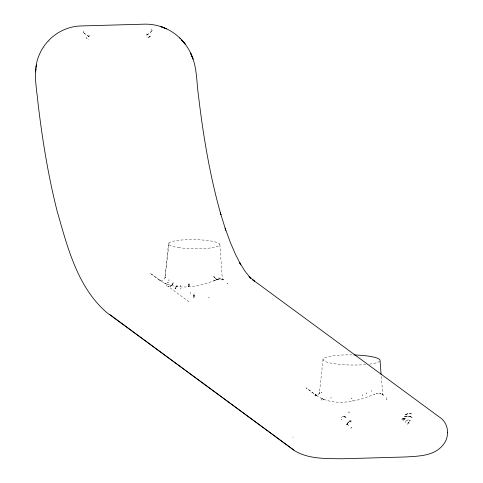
<?xml version="1.0" encoding="UTF-8"?>
<svg xmlns="http://www.w3.org/2000/svg" width="483" height="483" viewBox="0 0 483 483"><rect width="100%" height="100%" fill="white"/><g stroke="black" fill="none" stroke-linecap="round" stroke-linejoin="round"><path stroke-width="0.36" stroke-dasharray="2.42 1.81" d="M351.075 421.997L349.481 420.856L347.277 423.645L347.277 425.366L346.607 424.599L349.481 420.856L351.075 421.997L349.614 420.88M188.593 284.294L189.131 284.252L188.823 283.793C187.645 287.439 189.626 287.451 189.113 283.769L188.587 283.811L188.593 284.294L189.137 284.71L188.593 284.753L189.137 285.133L188.581 285.175L189.125 285.525L188.557 285.568L189.101 285.87L188.527 285.912L189.07 286.165L188.485 286.208L189.034 286.407L188.436 286.449L188.986 286.594L188.376 286.636L188.931 286.715M194.039 297.516L194.528 293.912L193.997 293.815L193.387 297.697L194.039 297.516L193.466 297.075L194.118 296.791L193.52 296.695L194.166 296.375L193.586 296.272L194.226 295.916L193.653 295.819L194.293 295.433L193.731 295.336L194.365 294.938L193.816 294.835L194.528 293.912M168.513 243.553L165.041 277.103L169.122 242.792M323.061 359.225L319.335 393.512L319.692 392.407L319.492 393.011M87.109 38.392L86.046 37.74L88.95 39.304M349.318 421.267L347.989 423.12M165.041 277.037C164.854 279.591 161.775 281.541 159.487 280.134L160.646 280.569M349.275 412.047L349.173 412.47L348.448 412.289L348.563 411.872L349.275 412.047L348.448 412.289M410.713 416.932L407.809 415.99L404.114 416.63L407.761 416.123L411.709 417.215L412.186 417.717C409.584 416.032 407.103 415.519 404.162 416.551M173.379 282.929L171.954 285.272L170.378 286.401L169.599 286.359L171.682 285.018L173.119 282.718L173.174 283.599L172.135 284.499L172.419 284.759L171.187 285.471L171.447 285.731L170.668 285.858L170.916 286.105L170.131 286.153L170.378 286.401M84.284 33.725L84.096 33.212L85.497 34.263L85.908 34.064L84.284 33.725L84.404 33.339M85.497 34.263L85.612 33.913M88.95 36.473L88.643 36.491L89.355 35.676L88.95 36.473L89.44 37.372L87.803 35.386M345.248 417.016L344.56 416.865L346.474 417.59L345.52 417.01M176.995 286.588L177.267 286.021L176.808 285.676L176.204 286.817L176.669 287.15L175.474 288.641L174.985 288.309L175.83 287.355L176.669 287.15L176.995 285.815L176.53 286.25L176.995 286.588L176.204 286.817M319.511 392.945L318.563 394.327L317.126 395.203L317.488 395.088L315.218 394.865L316.232 395.239L315.689 394.949C333.095 407.235 356.472 402.031 374.567 394.062L374.15 394.219L377.157 393.464L376.698 393.518L378.974 393.482L378.509 393.47L381.407 394.007L380.96 393.85L383.611 395.203L382.337 393.711L383.134 395.106L382.578 394.146M408.467 422.335L407.133 424.533L408.546 422.438L410.073 421.375L408.546 422.438M404.476 418.224L402.75 420.216L404.476 418.224L403.667 418.972M406.499 420.554L405.231 422.299L406.626 420.651L408.244 419.872L406.626 420.651M404.651 419.377L405.382 418.441L403.335 420.615L404.531 419.322M167.673 282.766L168.084 282.301L168.404 282.513L167.993 282.978L167.673 282.766L168.404 282.513M146.615 35.555L148.746 33.442L148.704 33.943L147.526 34.589L146.578 34.058L147.291 34.824L147.526 34.589M403.009 418.815L403.631 418.151L401.699 419.703L402.81 418.785M350.145 420.295L351.401 421.055M403.631 418.151L401.699 419.703M346.981 425.022L346.607 424.599L347.241 424.291L348.974 426.024L347.283 424.165M151.016 31.733L150.261 32.246L150.768 32.415L150.515 32.071L151.789 31.812L151.753 31.292L151.016 31.733L151.789 31.812L151.511 31.443M43.899 48.101L44.201 47.672M405.593 414.499L408.008 413.653L410.592 413.665L408.032 413.708L404.488 415.12L408.008 413.653L411.842 413.925L410.562 413.593M147.738 37.469L151.251 36.165L147.798 37.638L149.984 36.376M347.796 423.404L347.476 423.869M216.722 279.403L217.507 279.361C215.66 279.657 214.277 277.858 213.758 276.288L215.46 278.437L216.976 279.295L215.183 278.57L215.46 278.437L214.011 276.94L214.331 276.801M218.238 279.234L213.794 280.822L218.238 279.234C201.447 285.725 181.771 290.844 164.504 283.098L167.335 284.33L161.074 281.209L150.153 273.179L161.074 281.209M217.761 279.403L220.049 278.884L219.53 278.981L223.224 279.403M148.003 34.118L148.704 33.943L148.498 33.665M352.33 400.232L353.151 400.383M346.607 424.599L347.199 424.515M174.985 288.309L175.897 288.188L175.42 287.862L176.301 287.687L175.83 287.355M412.15 417.397L410.761 416.751M292.553 437.145L293.211 437.127M218.787 277.743L219.505 278.166M347.917 422.77L348.225 422.782M344.56 416.865L345.695 417.143M343.908 416.153L344.892 416.521L342.731 415.869L345.78 417.07M222.693 279.289L222.18 279.096L223.544 279.778L222.252 278.709L223.055 279.729L222.222 277.586L219.85 244.464M159.493 280.122L160.084 280.406M317.144 396.012L306.011 387.813L315.96 395.13M189.119 301.839L167.788 286.147L168.44 286.576L167.788 286.147L168.078 286.365M382.337 393.711L382.868 394.659L381.141 375.2M88.643 36.491L87.556 35.174L87.701 35.67M379.783 361.091A28.527 5.059 0.9 0 1 369.791 364.116M365.824 364.544A28.527 5.059 0.9 0 1 323.942 360.801A28.527 5.059 0.9 0 1 351.914 354.89M168.965 279.844L168.929 280.563L168.965 279.844M83.203 32.27L83.167 32.892L83.65 31.51L83.203 32.27M341.475 417.04L341.445 417.409L341.475 417.04M366.826 392.927L366.766 393.663L366.494 393.084L366.826 392.927M227.65 283.424L227.046 283.684L227.65 283.424M386.78 399.085L386.189 399.266L386.78 399.085M387.016 397.95L386.448 397.992L387.016 397.95M165.524 277.121L165.373 277.773L165.524 277.121M351.25 427.147L350.972 428.282L351.25 427.147M190.199 292.831L190.054 293.344L190.58 292.927L190.199 292.831M222.053 279.319L222.138 280.007L222.053 279.319M321.696 392.178L321.503 392.812L321.696 392.178M331.109 397.648L330.921 398.161L331.109 397.648M180.962 288.508L180.708 289.057L180.962 288.508M410.309 420.904L409.409 420.144L410.309 420.904M315.127 394.895L315.701 395.082L315.127 394.895M314.898 395.317L315.453 395.42L314.898 395.317M409.004 423.271L408.805 423.621L409.004 423.271M382.228 394.206L382.313 394.756L382.228 394.206M180.896 285.93L180.696 286.226L180.171 285.87L180.896 285.93M341.958 419.262L341.632 419.715L341.469 419.401L341.958 419.262M220.828 278.407L220.544 278.691L220.828 278.407M219.33 278.516L218.666 278.951L219.33 278.516M49.163 41.876L48.904 41.701L49.163 41.876M371.542 390.717L371.167 390.874L371.771 391.333L371.542 390.717M362.353 394.877L361.984 395.016L362.594 395.414L362.353 394.877M209.211 297.721L208.596 297.739L209.211 297.721M380.628 393.397L380.163 393.524L380.628 393.397M351.823 398.113L351.262 398.209L351.926 398.602L351.823 398.113M343.045 416.92L342.556 416.744L343.045 416.92M321.738 399.972L321.056 399.846L321.738 399.972M166.593 285.205L166.14 285.042L166.593 285.205M170.734 285.375L171.091 285.495L170.734 285.375M324.286 399.628L321.008 398.197L324.286 399.628M152.133 30.32L151.33 29.596L152.465 30.93L152.133 30.32M178.33 247.544A25.696 4.558 0.9 0 0 219.608 245.231A25.696 4.558 0.9 0 0 184.56 239.822A25.696 4.558 0.9 0 0 178.33 247.544"/><path stroke-width="0.72" d="M35.881 69.28L35.573 71.973L36.014 68.471M293.936 450.162L106.948 312.688C77.226 287.228 67.403 246.668 57 210.654L56.463 208.451C47.895 173.886 42.226 138.675 38.036 103.332C36.617 87.483 32.464 70.536 39.099 55.243C45.782 38.35 62.82 26.378 80.993 25.955L144.858 24.15C152.266 24.059 159.656 25.593 166.333 28.823L160.809 26.601C175.993 31.304 188.43 44.448 193.013 59.113L190.537 53.033C197.251 66.165 196.388 81.482 198.465 95.694C203.252 135.808 209.851 175.83 220.936 214.724L220.333 212.792L225.784 230.228L225.138 228.157L230.18 242.007L235.426 254.257L240.848 264.823L239.622 262.637L245.135 271.38L250.749 278.335L249.041 276.306L254.68 281.39L252.591 279.675L439.554 417.179C449.232 423.247 450.071 437.791 442.35 445.773C433.378 456.163 418.272 456.121 405.66 456.972L341.795 458.784C325.947 458.518 308.54 459.236 294.527 450.663L109.695 314.469M36.189 67.071L36.454 64.97L36.171 67.125M447.53 432.756L447.65 432.243M179.67 37.934L180.171 38.32M182.037 40.306L184.898 43.82L181.753 39.95L185.593 44.671M381.087 374.452L380.049 360.233A28.527 5.059 0.9 0 0 353.985 354.939"/></g></svg>
